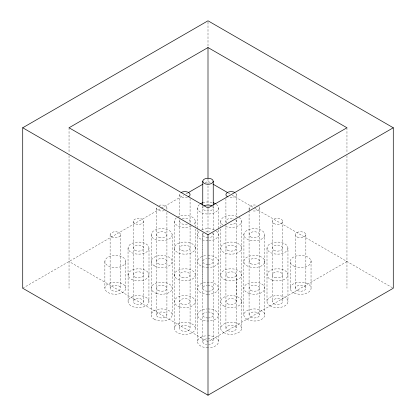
<?xml version="1.0" encoding="UTF-8"?>
<svg xmlns="http://www.w3.org/2000/svg" width="416" height="416" viewBox="0 0 416 416"><rect width="100%" height="100%" fill="white"/><g stroke="black" fill="none" stroke-linecap="round" stroke-linejoin="round"><path stroke-width="0.31" stroke-dasharray="2.08 1.56" d="M22.719 288.231L160.836 208.489M161.304 208.218L183.856 195.198M186.061 193.924L187.788 192.93M205.187 182.884L208 181.256L210.813 182.884M346.96 261.487L208 341.713L69.04 261.487M228.212 192.93L229.939 193.924M232.144 195.198L254.696 208.218M255.164 208.489L393.281 288.231M346.96 127.769L346.96 153.088M346.96 155.683L346.96 288.231M311.038 260.712L311.038 287.456M305.859 234.452L305.859 287.94M295.422 235.035L295.422 288.522M290.243 262.257L290.243 289M287.96 248.113A10.483 6.053 0 0 1 272.241 253.354A10.483 6.053 0 0 1 272.241 242.876A10.483 6.053 0 0 1 287.96 248.113L287.96 301.6M282.719 221.369L282.719 301.532M272.241 221.369L272.241 301.673M266.999 248.113L266.999 301.6M264.8 261.43L264.8 314.974M264.716 235.503A10.483 6.053 0 0 1 247.983 239.564A10.483 6.053 0 0 1 250.255 229.164A10.483 6.053 0 0 1 264.716 235.503L264.716 262.246A10.483 6.053 0 0 1 247.983 266.308A10.483 6.053 0 0 1 250.255 255.908A10.483 6.053 0 0 1 264.716 262.246M259.563 208L259.563 314.974M249.08 208L249.08 209.934M249.08 210.579L249.08 314.974M243.922 233.984L243.922 260.728M243.838 261.544L243.838 314.974M241.639 221.374L241.639 248.113A10.483 6.053 0 0 1 225.919 253.354A10.483 6.053 0 0 1 225.919 242.876A10.483 6.053 0 0 1 241.639 248.113M241.613 248.56L241.634 301.413M241.639 301.6L241.639 328.344M236.402 194.631L236.402 217.183M236.402 219.762L236.402 301.6M236.397 274.721L236.397 328.203M225.919 198.494L225.924 328.479M220.678 221.374L220.678 226.465M220.678 229.013L220.709 274.409M220.683 275.049L220.678 328.344M218.483 208L218.483 341.713M213.242 205.743L213.242 230.552M213.242 232.809L213.236 341.635M208 22.1L208 46.784M208 178.662L208 205.452M208 206.092L208 208M208 208.65L208 233.314M202.779 234.484L202.779 287.971M202.758 205.743L202.758 230.552M202.758 232.809L202.764 341.791A5.242 3.026 0 0 0 206.773 344.656M197.517 208L197.517 341.713M195.322 221.374L195.322 226.465M195.322 229.013L195.322 248.113A10.483 6.053 0 0 1 179.598 253.354A10.483 6.053 0 0 1 179.598 242.876A10.483 6.053 0 0 1 195.322 248.113M195.322 274.856A10.483 6.053 0 0 1 179.598 280.098A10.483 6.053 0 0 1 179.598 269.615A10.483 6.053 0 0 1 195.322 274.856L195.322 328.344A10.483 6.053 0 0 1 179.598 333.585A10.483 6.053 0 0 1 179.598 323.102A10.483 6.053 0 0 1 195.322 328.344M195.244 247.374L195.244 274.118M190.081 198.494L190.081 328.344A5.242 3.026 0 0 1 182.218 330.964A5.242 3.026 0 0 1 182.218 325.723A5.242 3.026 0 0 1 190.081 328.344M179.598 194.631L179.598 217.183M179.598 219.762L179.598 328.344M174.439 248.856L174.439 275.6M174.361 221.374L174.361 248.113M174.361 274.856L174.361 328.344M172.162 234.744A10.483 6.053 0 0 1 156.437 239.985A10.483 6.053 0 0 1 156.437 229.502A10.483 6.053 0 0 1 172.162 234.744L172.162 314.974M166.92 207.953L166.92 209.243M166.92 212.467L166.92 314.974A5.242 3.026 0 0 1 159.058 317.59A5.242 3.026 0 0 1 159.058 312.354A5.242 3.026 0 0 1 166.92 314.974M156.442 208.047L156.437 314.974M151.2 234.744L151.2 314.974M149.001 248.113A10.483 6.053 0 0 1 133.281 253.354A10.483 6.053 0 0 1 133.281 242.876A10.483 6.053 0 0 1 149.001 248.113L149.001 274.856A10.483 6.053 0 0 1 133.281 280.098A10.483 6.053 0 0 1 133.281 269.62A10.483 6.053 0 0 1 149.001 274.856M148.944 275.501L148.944 302.245A10.483 6.053 0 0 1 132.34 306.488A10.483 6.053 0 0 1 134.28 296.067A10.483 6.053 0 0 1 148.944 302.245M143.759 221.369A5.242 3.026 0 0 1 135.902 223.99A5.242 3.026 0 0 1 135.902 218.754A5.242 3.026 0 0 1 143.759 221.369L143.759 301.6A5.242 3.026 0 0 1 135.902 304.221A5.242 3.026 0 0 1 135.902 298.979A5.242 3.026 0 0 1 143.759 301.6M133.281 221.369L133.281 301.6M128.097 274.212L128.097 300.955M128.04 248.113L128.04 274.856M125.84 261.487A10.483 6.053 0 0 1 110.12 266.729A10.483 6.053 0 0 1 110.12 256.246A10.483 6.053 0 0 1 125.84 261.487L125.84 288.231A10.483 6.053 0 0 1 110.12 293.467A10.483 6.053 0 0 1 110.12 282.989A10.483 6.053 0 0 1 125.84 288.231M120.598 234.744L120.598 288.231A5.242 3.026 0 0 1 112.741 290.852A5.242 3.026 0 0 1 112.741 285.61A5.242 3.026 0 0 1 120.598 288.231M110.12 234.744L110.12 288.231M104.879 261.487L104.879 288.231M69.04 127.769L69.04 153.088M69.04 155.683L69.04 288.231M208 335.665A10.483 6.053 0 0 1 218.478 341.557A10.483 6.053 0 0 1 208.546 347.755M208 347.766A10.483 6.053 0 0 1 197.532 342.03A10.483 6.053 0 0 1 206.908 335.696M216.315 231.062A10.483 6.053 0 0 1 217.516 237.276A10.483 6.053 0 0 1 208.546 240.786M208 240.796A10.483 6.053 0 0 1 198.598 237.422A10.483 6.053 0 0 1 199.685 231.062M201.62 229.944A10.483 6.053 0 0 1 214.38 229.944M208 308.922A10.483 6.053 0 0 1 217.256 317.814A10.483 6.053 0 0 1 199.311 318.354A10.483 6.053 0 0 1 206.908 308.953M208 294.278A10.483 6.053 0 0 1 198.832 285.293A10.483 6.053 0 0 1 216.892 285.022A10.483 6.053 0 0 1 208.546 294.273M208 255.434A10.483 6.053 0 0 1 218.478 261.331A10.483 6.053 0 0 1 208.546 267.53M208 267.54A10.483 6.053 0 0 1 197.532 261.804A10.483 6.053 0 0 1 206.908 255.471M207.865 338.692A5.242 3.026 0 0 1 213.226 341.505A5.242 3.026 0 0 1 208.588 344.718M202.764 341.791A5.242 3.026 0 0 1 206.513 338.811M208.068 311.948A5.242 3.026 0 0 1 213.236 314.881A5.242 3.026 0 0 1 208.39 317.99M207.932 317.996A5.242 3.026 0 0 1 202.795 315.328A5.242 3.026 0 0 1 206.71 312.042M207.865 285.204A5.242 3.026 0 0 1 213.226 288.018A5.242 3.026 0 0 1 208.588 291.236M207.548 291.242A5.242 3.026 0 0 1 202.764 288.366A5.242 3.026 0 0 1 207.085 285.251M212.54 233.23A5.242 3.026 0 0 1 208.458 237.76M208 237.77A5.242 3.026 0 0 1 203.46 233.23M205.78 232.003A5.242 3.026 0 0 1 209.789 231.899M208 258.461A5.242 3.026 0 0 1 213.236 261.373A5.242 3.026 0 0 1 208.39 264.503M208 264.514A5.242 3.026 0 0 1 202.8 261.862A5.242 3.026 0 0 1 206.71 258.554M182.218 218.754A5.242 3.026 0 0 1 188.547 219.232A5.242 3.026 0 0 1 189.379 222.882M187.46 223.99A5.242 3.026 0 0 1 181.137 223.512A5.242 3.026 0 0 1 180.3 219.861M158.99 205.405A5.242 3.026 0 0 1 165.329 205.832A5.242 3.026 0 0 1 166.26 209.472M164.367 210.6A5.242 3.026 0 0 1 158.028 210.174A5.242 3.026 0 0 1 157.102 206.528M187.46 197.252A5.242 3.026 0 0 1 181.137 196.768A5.242 3.026 0 0 1 180.3 193.118M212.54 206.487A5.242 3.026 0 0 1 208 211.026A5.242 3.026 0 0 1 203.46 206.487M235.7 193.118A5.242 3.026 0 0 1 234.863 196.768A5.242 3.026 0 0 1 228.54 197.252M258.856 206.487A5.242 3.026 0 0 1 258.024 210.142A5.242 3.026 0 0 1 251.701 210.621M249.782 209.513A5.242 3.026 0 0 1 250.614 205.863A5.242 3.026 0 0 1 256.942 205.379M235.7 219.861A5.242 3.026 0 0 1 234.863 223.512A5.242 3.026 0 0 1 228.54 223.99M226.621 222.882A5.242 3.026 0 0 1 227.453 219.232A5.242 3.026 0 0 1 233.782 218.754M177.429 217.095A10.483 6.053 0 0 1 191.75 216.824A10.483 6.053 0 0 1 193.154 225.056M191.22 226.174A10.483 6.053 0 0 1 177.19 225.508A10.483 6.053 0 0 1 176.961 217.381M216.315 204.318A10.483 6.053 0 0 1 215.082 212.462A10.483 6.053 0 0 1 200.918 212.462A10.483 6.053 0 0 1 199.685 204.318M202.758 202.758A10.483 6.053 0 0 1 212.638 202.576M239.039 217.381A10.483 6.053 0 0 1 238.81 225.508A10.483 6.053 0 0 1 224.78 226.174M222.846 225.056A10.483 6.053 0 0 1 223.751 217.095A10.483 6.053 0 0 1 237.541 216.57M246.906 319.249A10.483 6.053 0 0 0 264.446 316.54A10.483 6.053 0 0 0 251.607 309.124A10.483 6.053 0 0 0 246.906 319.249M156.437 293.467A10.483 6.053 0 0 0 172.162 288.231A10.483 6.053 0 0 0 156.437 282.989A10.483 6.053 0 0 0 156.437 293.467M223.751 332.623A10.483 6.053 0 0 0 241.285 329.909A10.483 6.053 0 0 0 228.446 322.499A10.483 6.053 0 0 0 223.751 332.623M223.985 306.01A10.483 6.053 0 0 0 241.363 302.983A10.483 6.053 0 0 0 228.134 295.807A10.483 6.053 0 0 0 223.985 306.01M154.268 319.249A10.483 6.053 0 0 0 171.803 316.54A10.483 6.053 0 0 0 158.969 309.124A10.483 6.053 0 0 0 154.268 319.249M179.598 306.842A10.483 6.053 0 0 0 195.322 301.6A10.483 6.053 0 0 0 179.598 296.358A10.483 6.053 0 0 0 179.598 306.842M154.289 265.777A10.483 6.053 0 0 0 171.813 263.037A10.483 6.053 0 0 0 158.938 255.648A10.483 6.053 0 0 0 154.289 265.777M225.264 279.859A10.483 6.053 0 0 0 241.613 275.304A10.483 6.053 0 0 0 226.606 269.407A10.483 6.053 0 0 0 225.264 279.859M249.08 293.467A10.483 6.053 0 0 0 264.8 288.231A10.483 6.053 0 0 0 249.08 282.989A10.483 6.053 0 0 0 249.08 293.467M272.241 280.098A10.483 6.053 0 0 0 287.96 274.856A10.483 6.053 0 0 0 272.241 269.615A10.483 6.053 0 0 0 272.241 280.098M294.237 293.02A10.483 6.053 0 0 0 311.028 289.037A10.483 6.053 0 0 0 296.66 282.63A10.483 6.053 0 0 0 294.237 293.02M270.067 305.88A10.483 6.053 0 0 0 287.602 303.165A10.483 6.053 0 0 0 274.768 295.755A10.483 6.053 0 0 0 270.067 305.88M134.815 276.999A5.242 3.026 0 0 0 143.582 275.642A5.242 3.026 0 0 0 137.166 271.934A5.242 3.026 0 0 0 134.815 276.999M157.976 290.368A5.242 3.026 0 0 0 166.743 289.011A5.242 3.026 0 0 0 160.321 285.308A5.242 3.026 0 0 0 157.976 290.368M227.625 330.58A5.242 3.026 0 0 0 236.278 328.994A5.242 3.026 0 0 0 229.575 325.458A5.242 3.026 0 0 0 227.625 330.58M181.137 303.742A5.242 3.026 0 0 0 189.904 302.385A5.242 3.026 0 0 0 183.482 298.678A5.242 3.026 0 0 0 181.137 303.742M182.218 277.477A5.242 3.026 0 0 0 190.081 274.856A5.242 3.026 0 0 0 182.218 272.236A5.242 3.026 0 0 0 182.218 277.477M158.028 263.656A5.242 3.026 0 0 0 166.764 262.226A5.242 3.026 0 0 0 160.248 258.575A5.242 3.026 0 0 0 158.028 263.656M227.453 250.255A5.242 3.026 0 0 0 236.22 248.898A5.242 3.026 0 0 0 229.804 245.19A5.242 3.026 0 0 0 227.453 250.255M227.625 277.092A5.242 3.026 0 0 0 236.278 275.506A5.242 3.026 0 0 0 229.575 271.976A5.242 3.026 0 0 0 227.625 277.092M227.453 303.742A5.242 3.026 0 0 0 236.22 302.385A5.242 3.026 0 0 0 229.804 298.678A5.242 3.026 0 0 0 227.453 303.742M250.614 317.112A5.242 3.026 0 0 0 259.381 315.754A5.242 3.026 0 0 0 252.964 312.052A5.242 3.026 0 0 0 250.614 317.112M250.614 290.368A5.242 3.026 0 0 0 259.381 289.011A5.242 3.026 0 0 0 252.964 285.308A5.242 3.026 0 0 0 250.614 290.368M250.614 263.624A5.242 3.026 0 0 0 259.381 262.267A5.242 3.026 0 0 0 252.964 258.565A5.242 3.026 0 0 0 250.614 263.624M274.862 277.477A5.242 3.026 0 0 0 282.719 274.856A5.242 3.026 0 0 0 274.862 272.236A5.242 3.026 0 0 0 274.862 277.477M297.31 290.566A5.242 3.026 0 0 0 305.812 288.725A5.242 3.026 0 0 0 298.802 285.397A5.242 3.026 0 0 0 297.31 290.566M273.863 303.789A5.242 3.026 0 0 0 282.573 302.318A5.242 3.026 0 0 0 276.006 298.698A5.242 3.026 0 0 0 273.863 303.789M182.218 250.734A5.242 3.026 0 0 0 190.081 248.113A5.242 3.026 0 0 0 182.218 245.497A5.242 3.026 0 0 0 182.218 250.734M111.654 236.881A5.242 3.026 0 0 0 120.422 235.524A5.242 3.026 0 0 0 114.005 231.821A5.242 3.026 0 0 0 111.654 236.881M134.815 250.255A5.242 3.026 0 0 0 143.582 248.898A5.242 3.026 0 0 0 137.166 245.19A5.242 3.026 0 0 0 134.815 250.255M159.058 237.364A5.242 3.026 0 0 0 166.92 234.744A5.242 3.026 0 0 0 159.058 232.123A5.242 3.026 0 0 0 159.058 237.364M250.614 236.881A5.242 3.026 0 0 0 259.381 235.524A5.242 3.026 0 0 0 252.964 231.821A5.242 3.026 0 0 0 250.614 236.881M273.775 223.512A5.242 3.026 0 0 0 282.542 222.154A5.242 3.026 0 0 0 276.125 218.447A5.242 3.026 0 0 0 273.775 223.512M297.31 237.078A5.242 3.026 0 0 0 305.812 235.243A5.242 3.026 0 0 0 298.802 231.91A5.242 3.026 0 0 0 297.31 237.078M273.863 250.302A5.242 3.026 0 0 0 282.573 248.83A5.242 3.026 0 0 0 276.006 245.211A5.242 3.026 0 0 0 273.863 250.302M294.237 266.276A10.483 6.053 0 0 0 311.028 262.293A10.483 6.053 0 0 0 296.66 255.887A10.483 6.053 0 0 0 294.237 266.276"/><path stroke-width="0.62" d="M22.719 127.769L208 20.8L393.281 127.769L393.281 288.231L208 395.2L22.719 288.231L22.719 127.769L208 234.744L393.281 127.769M208 47.544L69.04 127.769L208 208L346.96 127.769L208 47.544L208 178.012M188.308 192.629L202.935 184.179M213.065 184.179L227.692 192.629M213.242 181.256A5.242 3.026 0 0 1 205.379 183.877A5.242 3.026 0 0 1 205.379 178.636A5.242 3.026 0 0 1 213.242 181.256L213.242 205.098M208 234.744L208 395.2M202.758 181.256L202.758 205.098M181.137 192.488A5.242 3.026 0 0 1 188.547 192.488A5.242 3.026 0 0 1 188.547 196.768M204.292 205.863A5.242 3.026 0 0 1 211.708 205.863M227.453 196.768A5.242 3.026 0 0 1 227.453 192.488A5.242 3.026 0 0 1 234.863 192.488M200.59 203.72A10.483 6.053 0 0 1 202.758 202.758M213.242 202.758A10.483 6.053 0 0 1 215.41 203.72"/></g></svg>
